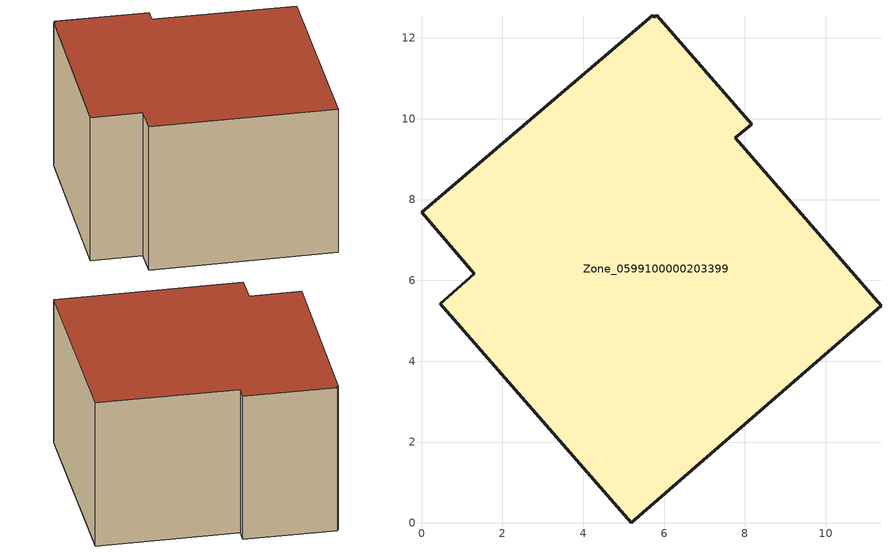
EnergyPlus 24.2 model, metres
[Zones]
Zone_0599100000203399
 floor ground (C_G): 5.72,12.56 5.76,12.51 5.82,12.56 8.17,9.87 7.77,9.53 11.37,5.37 5.18,0 0.47,5.42 1.31,6.17 0,7.68 z0
 wall outside (C_F): 5.72,12.56 0,7.68 1.31,6.17 0.47,5.42 5.18,0 11.37,5.37 7.77,9.53 8.17,9.87 5.82,12.56 5.76,12.51 5.72,12.56 z0:6.07
 roof outside (C_R): 5.76,12.51 5.72,12.56 0,7.68 1.31,6.17 0.47,5.42 5.18,0 11.37,5.37 7.77,9.53 8.17,9.87 5.82,12.56 z6.07
[BUILDING]
Pand.0599100000203399: North Axis=0; Terrain=City; Loads Convergence Tolerance Value=0.04; Temperature Convergence Tolerance Value=0.4; Solar Distribution=FullExterior; Maximum Number of Warmup Days=25; Minimum Number of Warmup Days=1
[Site:Location]
Rotterdam.The.Hague.AP_ZH_NLD Design_Conditions: Latitude=51.96; Longitude=4.45; Time Zone=1; Elevation=-4.5
[SITE:GROUNDTEMPERATURE:BUILDINGSURFACE]
18, 18, 18, 18, 18, 18, 18, 18, 18, 18, 18, 18
[MATERIAL] Thermal Absorptance=0.9; Solar Absorptance=0.7; Visible Absorptance=0.7
Name | Roughness | Thickness | Conductivity | Density | Specific Heat
G.TI.1946 | MediumSmooth | 0.15 | 1 | 540 | 1210
F.TI.1946 | Rough | 0.3 | 0.857143 | 1920 | 840
R.TI.1946 | MediumRough | 0.2 | 0.1 | 1500 | 1000
[CONSTRUCTION]
C_G: G.TI.1946
C_F: F.TI.1946
C_R: R.TI.1946
[ZONE]
Zone_0599100000203399: Type=1; Multiplier=1; Ceiling Height=Autocalculate; Volume=Autocalculate; Floor Area=autocalculate; Part of Total Floor Area=Yes
[ZONEINFILTRATION:DESIGNFLOWRATE]
Infil_Zone_0599100000203399: Zone or ZoneList or Space or SpaceList=Zone_0599100000203399; Schedule=AlwaysOn; Design Flow Rate Calculation Method=Flow/Area; Flow Rate per Floor Area=0.003; Constant Term Coefficient=1; Temperature Term Coefficient=0; Velocity Term Coefficient=0; Velocity Squared Term Coefficient=0
[HVACTEMPLATE:ZONE:IDEALLOADSAIRSYSTEM]
Zone_0599100000203399: Maximum Heating Supply Air Temperature=50; Minimum Cooling Supply Air Temperature=13; Maximum Heating Supply Air Humidity Ratio=0.0156; Minimum Cooling Supply Air Humidity Ratio=0.0077; Heating Limit=NoLimit; Cooling Limit=NoLimit; Dehumidification Control Type=ConstantSensibleHeatRatio; Cooling Sensible Heat Ratio=0.7; Dehumidification Setpoint=60; Humidification Control Type=None; Humidification Setpoint=30; Outdoor Air Method=None; Outdoor Air Flow Rate per Person=0.00944; Outdoor Air Flow Rate per Zone Floor Area=0; Outdoor Air Flow Rate per Zone=0; Demand Controlled Ventilation Type=None; Outdoor Air Economizer Type=NoEconomizer; Heat Recovery Type=None; Sensible Heat Recovery Effectiveness=0.7; Latent Heat Recovery Effectiveness=0.65
[ZONECONTROL:THERMOSTAT]
ThermostatControl_Zone_0599100000203399: Zone or ZoneList=Zone_0599100000203399; Control Type Schedule=DualSetpointControlType; Control 1=Thermostat_Zone_0599100000203399; Temperature Difference Between Cutout And Setpoint=0
[THERMOSTATSETPOINT:DUALSETPOINT]
Thermostat_Zone_0599100000203399: Heating Setpoint Temperature Schedule=HeatingSetpoint_Zone_0599100000203399; Cooling Setpoint Temperature Schedule=CoolingSetpoint_Zone_0599100000203399
[SCHEDULE:COMPACT]
HeatingSetpoint_Zone_0599100000203399: Through: 12/31, For: AllDays, Until: 24:00, 21
CoolingSetpoint_Zone_0599100000203399: Through: 12/31, For: AllDays, Until: 24:00, 24
DualSetpointControlType: Through: 12/31, For: AllDays, Until: 24:00, 4
AlwaysOn: Through: 12/31, For: AllDays, Until: 24:00, 1
